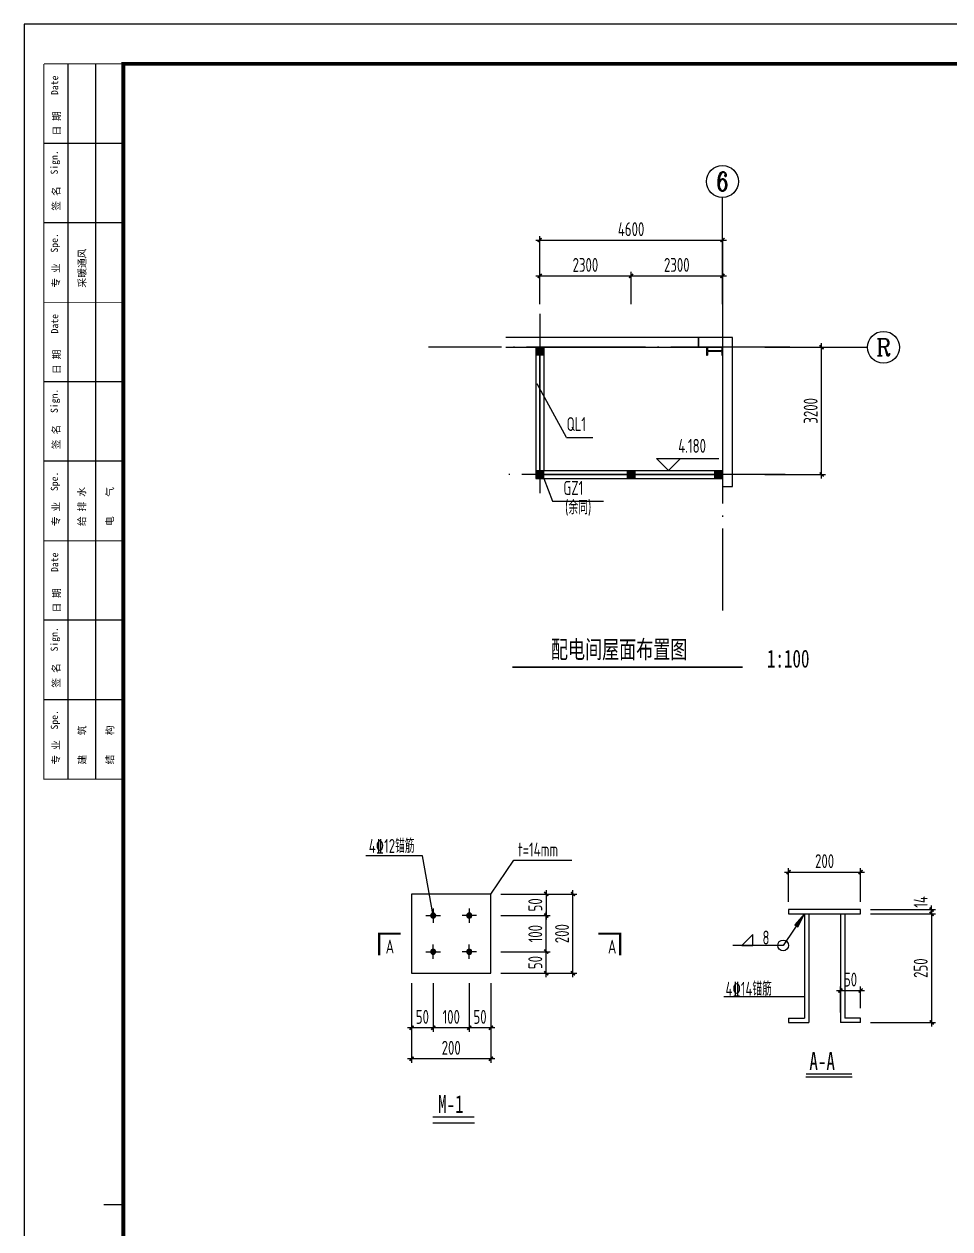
# Model space of a CAD drawing. Extents: x 899043 to 2598688, y -137197 to 211789.
# Drawn here: x 2198961 to 2222266, y 99224 to 129535 of the extents above; entities that cross this region are included whole.
import ezdxf
from ezdxf.enums import TextEntityAlignment as Align

# ---------------------------------------------------------------- set-up
doc = ezdxf.new("R2010")
doc.units = 0
doc.header["$LTSCALE"] = 1500
doc.header["$MEASUREMENT"] = 0
doc.linetypes.add('CENTER', pattern=[2, 1.25, -0.25, 0.25, -0.25])
doc.linetypes.add('DOTE', pattern=[2.42, 2, -0.2, 0.02, -0.2])
for name, color, linetype in [('00-tk', 151, 'Continuous'), ('1', 2, 'Continuous'), ('AXIS', 3, 'Continuous'), ('AXIS_TEXT', 7, 'Continuous'), ('COLUMN', 2, 'Continuous'), ('DIM', 3, 'Continuous'), ('TECU', 1, 'Continuous'), ('TEXT', 7, 'Continuous'), ('THIN', 7, 'Continuous'), ('WALL', 7, 'Continuous'), ('WELD_TEXT', 7, 'Continuous'), ('WINDOW', 4, 'Continuous'), ('XIXIAN', 7, 'Continuous'), ('图名下划线', 7, 'Continuous')]:
    doc.layers.add(name, color=color, linetype=linetype)
doc.layers.add('COLU_HATCH', color=251, linetype='Continuous', lineweight=0)
doc.layers.add('螺栓孔标注', color=9, linetype='Continuous', lineweight=18)
doc.styles.add('_TCH_AXIS', font='COMPLEX', dxfattribs={"bigfont": 'GBCBIG'})
doc.styles.add('COMPLEX', font='COMPLEX')
doc.styles.add('DS6HT', font='simhei.ttf', dxfattribs={"width": 0.8})
doc.styles.add('TSSD_Dimension', font='Tssdeng.shx', dxfattribs={"width": 0.7, "bigfont": 'hztxt.shx'})
doc.styles.add('YG图名', font='simhei.ttf', dxfattribs={"width": 0.7, "height": 600})
doc.dimstyles.new('TSSD_100_100', dxfattribs={"dimtxt": 350, "dimasz": 100, "dimexe": 100, "dimexo": 250, "dimgap": 100, "dimtad": 1, "dimdec": 0, "dimzin": 0, "dimdsep": 46, "dimtxsty": 'TSSD_Dimension', "dimblk": 'ARCHTICK', "dimblk1": 'ARCHTICK', "dimblk2": 'ARCHTICK', "dimcen": 0, "dimdle": 100, "dimclrt": 7, "dimadec": 0, "dimazin": 0, "dimtfac": 1, "dimtdec": 0, "dimtix": 1, "dimtmove": 2, "dimatfit": 3, "dimfxl": 0, "dimtolj": 1, "dimtzin": 0, "dimarcsym": 0})

# ---------------------------------------------------------------- blocks, each defined once
blk = doc.blocks.new('_ArchTick')
at = {"color": 0, "linetype": 'ByBlock', "const_width": 0.4}
blk.add_lwpolyline([(-0.5, -0.5), (0.5, 0.5)], dxfattribs=at)
blk = doc.blocks.new('*D486')
at = {"layer": 'Defpoints', "color": 0}
for p in [(2210166, 105654, 0), (2210711, 105654, 0), (2210166, 104283)]:
    blk.add_point(p, dxfattribs=at)
at = {"layer": 'DIM', "color": 0, "lineweight": -2}
for p, q in [((2210166, 105404), (2210166, 104183)), ((2210711, 105404), (2210711, 104183)), ((2210811, 104283), (2210066, 104283))]:
    blk.add_line(p, q, dxfattribs=at)
at = {"layer": 'DIM', "color": 0, "lineweight": -2, "xscale": 100, "yscale": 100, "zscale": 100, "rotation": 180}
blk.add_blockref('_ArchTick', (2210166, 104283), dxfattribs=at)
at = {"layer": 'DIM', "color": 0, "lineweight": -2, "xscale": 100, "yscale": 100, "zscale": 100}
blk.add_blockref('_ArchTick', (2210711, 104283), dxfattribs=at)
at = {"layer": 'DIM', "color": 7, "insert": (2210438, 104558), "char_height": 350, "attachment_point": 5, "style": 'TSSD_Dimension'}
blk.add_mtext('\\A1;50', dxfattribs=at)
blk = doc.blocks.new('*D487')
at = {"layer": 'Defpoints', "color": 0}
for p in [(2208715, 105654, 0), (2210711, 105654, 0), (2208715, 103505)]:
    blk.add_point(p, dxfattribs=at)
at = {"layer": 'DIM', "color": 0, "lineweight": -2}
for p, q in [((2208715, 105404), (2208715, 103405)), ((2210711, 105404), (2210711, 103405)), ((2210811, 103505), (2208615, 103505))]:
    blk.add_line(p, q, dxfattribs=at)
at = {"layer": 'DIM', "color": 0, "lineweight": -2, "xscale": 100, "yscale": 100, "zscale": 100, "rotation": 180}
blk.add_blockref('_ArchTick', (2208715, 103505), dxfattribs=at)
at = {"layer": 'DIM', "color": 0, "lineweight": -2, "xscale": 100, "yscale": 100, "zscale": 100}
blk.add_blockref('_ArchTick', (2210711, 103505), dxfattribs=at)
at = {"layer": 'DIM', "color": 7, "insert": (2209713, 103780), "char_height": 350, "attachment_point": 5, "style": 'TSSD_Dimension'}
blk.add_mtext('\\A1;200', dxfattribs=at)
blk = doc.blocks.new('*D488')
at = {"layer": 'Defpoints', "color": 0}
for p in [(2208715, 105654, 0), (2209260, 105654, 0), (2208715, 104283)]:
    blk.add_point(p, dxfattribs=at)
at = {"layer": 'DIM', "color": 0, "lineweight": -2}
for p, q in [((2208715, 105404), (2208715, 104183)), ((2209260, 105404), (2209260, 104183)), ((2209360, 104283), (2208615, 104283))]:
    blk.add_line(p, q, dxfattribs=at)
at = {"layer": 'DIM', "color": 0, "lineweight": -2, "xscale": 100, "yscale": 100, "zscale": 100, "rotation": 180}
blk.add_blockref('_ArchTick', (2208715, 104283), dxfattribs=at)
at = {"layer": 'DIM', "color": 0, "lineweight": -2, "xscale": 100, "yscale": 100, "zscale": 100}
blk.add_blockref('_ArchTick', (2209260, 104283), dxfattribs=at)
at = {"layer": 'DIM', "color": 7, "insert": (2208987, 104558), "char_height": 350, "attachment_point": 5, "style": 'TSSD_Dimension'}
blk.add_mtext('\\A1;50', dxfattribs=at)
blk = doc.blocks.new('*D489')
at = {"layer": 'Defpoints', "color": 0}
for p in [(2209260, 105654, 0), (2210166, 105654, 0), (2209260, 104283)]:
    blk.add_point(p, dxfattribs=at)
at = {"layer": 'DIM', "color": 0, "lineweight": -2}
for p, q in [((2209260, 105404), (2209260, 104183)), ((2210166, 105404), (2210166, 104183)), ((2210266, 104283), (2209160, 104283))]:
    blk.add_line(p, q, dxfattribs=at)
at = {"layer": 'DIM', "color": 0, "lineweight": -2, "xscale": 100, "yscale": 100, "zscale": 100, "rotation": 180}
blk.add_blockref('_ArchTick', (2209260, 104283), dxfattribs=at)
at = {"layer": 'DIM', "color": 0, "lineweight": -2, "xscale": 100, "yscale": 100, "zscale": 100}
blk.add_blockref('_ArchTick', (2210166, 104283), dxfattribs=at)
at = {"layer": 'DIM', "color": 7, "insert": (2209713, 104558), "char_height": 350, "attachment_point": 5, "style": 'TSSD_Dimension'}
blk.add_mtext('\\A1;100', dxfattribs=at)
blk = doc.blocks.new('*D490')
at = {"layer": 'Defpoints', "color": 0}
for p in [(2210711, 107649, 0), (2210711, 107105, 0), (2212105, 107105)]:
    blk.add_point(p, dxfattribs=at)
at = {"layer": 'DIM', "color": 0, "lineweight": -2}
for p, q in [((2210961, 107649), (2212205, 107649)), ((2212105, 107749), (2212105, 107005)), ((2210961, 107105), (2212205, 107105))]:
    blk.add_line(p, q, dxfattribs=at)
at = {"layer": 'DIM', "color": 0, "lineweight": -2, "xscale": 100, "yscale": 100, "zscale": 100}
for p, rotation in [((2212105, 107649), 90), ((2212105, 107105), 270)]:
    blk.add_blockref('_ArchTick', p, dxfattribs=dict(at, rotation=rotation))
at = {"layer": 'DIM', "color": 7, "insert": (2211830, 107377), "char_height": 350, "attachment_point": 5, "rotation": 90, "style": 'TSSD_Dimension'}
blk.add_mtext('\\A1;50', dxfattribs=at)
blk = doc.blocks.new('*D491')
at = {"layer": 'Defpoints', "color": 0}
for p in [(2210711, 107105, 0), (2212105, 107105), (2210711, 106198, 0)]:
    blk.add_point(p, dxfattribs=at)
at = {"layer": 'DIM', "color": 0, "lineweight": -2}
for p, q in [((2210961, 107105), (2212205, 107105)), ((2212105, 106098), (2212105, 107205)), ((2210961, 106198), (2212205, 106198))]:
    blk.add_line(p, q, dxfattribs=at)
at = {"layer": 'DIM', "color": 0, "lineweight": -2, "xscale": 100, "yscale": 100, "zscale": 100}
for p, rotation in [((2212105, 107105), 90), ((2212105, 106198), 270)]:
    blk.add_blockref('_ArchTick', p, dxfattribs=dict(at, rotation=rotation))
at = {"layer": 'DIM', "color": 7, "insert": (2211830, 106652), "char_height": 350, "attachment_point": 5, "rotation": 90, "style": 'TSSD_Dimension'}
blk.add_mtext('\\A1;100', dxfattribs=at)
blk = doc.blocks.new('*D492')
at = {"layer": 'Defpoints', "color": 0}
for p in [(2210711, 106198, 0), (2212105, 106198), (2210711, 105654, 0)]:
    blk.add_point(p, dxfattribs=at)
at = {"layer": 'DIM', "color": 0, "lineweight": -2}
for p, q in [((2210961, 106198), (2212205, 106198)), ((2212105, 105554), (2212105, 106298)), ((2210961, 105654), (2212205, 105654))]:
    blk.add_line(p, q, dxfattribs=at)
at = {"layer": 'DIM', "color": 0, "lineweight": -2, "xscale": 100, "yscale": 100, "zscale": 100}
for p, rotation in [((2212105, 106198), 90), ((2212105, 105654), 270)]:
    blk.add_blockref('_ArchTick', p, dxfattribs=dict(at, rotation=rotation))
at = {"layer": 'DIM', "color": 7, "insert": (2211830, 105926), "char_height": 350, "attachment_point": 5, "rotation": 90, "style": 'TSSD_Dimension'}
blk.add_mtext('\\A1;50', dxfattribs=at)
blk = doc.blocks.new('*D493')
at = {"layer": 'Defpoints', "color": 0}
for p in [(2210711, 107649, 0), (2212778, 107649), (2210711, 105654, 0)]:
    blk.add_point(p, dxfattribs=at)
at = {"layer": 'DIM', "color": 0, "lineweight": -2}
for p, q in [((2210961, 107649), (2212878, 107649)), ((2212778, 105554), (2212778, 107749)), ((2210961, 105654), (2212878, 105654))]:
    blk.add_line(p, q, dxfattribs=at)
at = {"layer": 'DIM', "color": 0, "lineweight": -2, "xscale": 100, "yscale": 100, "zscale": 100}
for p, rotation in [((2212778, 107649), 90), ((2212778, 105654), 270)]:
    blk.add_blockref('_ArchTick', p, dxfattribs=dict(at, rotation=rotation))
at = {"layer": 'DIM', "color": 7, "insert": (2212503, 106652), "char_height": 350, "attachment_point": 5, "rotation": 90, "style": 'TSSD_Dimension'}
blk.add_mtext('\\A1;200', dxfattribs=at)
blk = doc.blocks.new('*D494')
at = {"layer": 'Defpoints', "color": 0}
for p in [(2220019, 108201), (2218205, 107203, 0), (2220019, 107203, 0)]:
    blk.add_point(p, dxfattribs=at)
at = {"layer": 'DIM', "color": 0, "lineweight": -2}
for p, q in [((2218205, 107453), (2218205, 108301)), ((2220019, 107453), (2220019, 108301)), ((2218105, 108201), (2220119, 108201))]:
    blk.add_line(p, q, dxfattribs=at)
at = {"layer": 'DIM', "color": 0, "lineweight": -2, "xscale": 100, "yscale": 100, "zscale": 100, "rotation": 180}
blk.add_blockref('_ArchTick', (2218205, 108201), dxfattribs=at)
at = {"layer": 'DIM', "color": 0, "lineweight": -2, "xscale": 100, "yscale": 100, "zscale": 100}
blk.add_blockref('_ArchTick', (2220019, 108201), dxfattribs=at)
at = {"layer": 'DIM', "color": 7, "insert": (2219112, 108476), "char_height": 350, "attachment_point": 5, "style": 'TSSD_Dimension'}
blk.add_mtext('\\A1;200', dxfattribs=at)
blk = doc.blocks.new('*D495')
at = {"layer": 'Defpoints', "color": 0}
for p in [(2220019, 107149), (2220019, 104419), (2221806, 104419)]:
    blk.add_point(p, dxfattribs=at)
at = {"layer": 'DIM', "color": 0, "lineweight": -2}
for p, q in [((2220269, 107149), (2221906, 107149)), ((2221806, 107249), (2221806, 104319)), ((2220269, 104419), (2221906, 104419))]:
    blk.add_line(p, q, dxfattribs=at)
at = {"layer": 'DIM', "color": 0, "lineweight": -2, "xscale": 100, "yscale": 100, "zscale": 100}
for p, rotation in [((2221806, 107149), 90), ((2221806, 104419), 270)]:
    blk.add_blockref('_ArchTick', p, dxfattribs=dict(at, rotation=rotation))
at = {"layer": 'DIM', "color": 7, "insert": (2221531, 105784), "char_height": 350, "attachment_point": 5, "rotation": 90, "style": 'TSSD_Dimension'}
blk.add_mtext('\\A1;250', dxfattribs=at)
blk = doc.blocks.new('*D496')
at = {"layer": 'Defpoints', "color": 0}
for p in [(2220019, 107258), (2220019, 107149), (2221806, 107258)]:
    blk.add_point(p, dxfattribs=at)
at = {"layer": 'DIM', "color": 0, "lineweight": -2}
for p, q in [((2221806, 107258), (2221806, 107358)), ((2220269, 107258), (2221906, 107258)), ((2220269, 107149), (2221906, 107149)), ((2221806, 107149), (2221806, 107258)), ((2221806, 107149), (2221806, 107049))]:
    blk.add_line(p, q, dxfattribs=at)
at = {"layer": 'DIM', "color": 0, "lineweight": -2, "xscale": 100, "yscale": 100, "zscale": 100}
for p, rotation in [((2221806, 107258), 270), ((2221806, 107149), 90)]:
    blk.add_blockref('_ArchTick', p, dxfattribs=dict(at, rotation=rotation))
at = {"layer": 'DIM', "color": 7, "insert": (2221531, 107450), "char_height": 350, "attachment_point": 5, "rotation": 90, "style": 'TSSD_Dimension'}
blk.add_mtext('\\A1;14', dxfattribs=at)
blk = doc.blocks.new('*D497')
at = {"layer": 'Defpoints', "color": 0}
for p in [(2220019, 105222), (2219511, 104419, 0), (2220019, 104528, 0)]:
    blk.add_point(p, dxfattribs=at)
at = {"layer": 'DIM', "color": 0, "lineweight": -2}
for p, q in [((2219411, 105222), (2220119, 105222)), ((2219511, 104669), (2219511, 105322)), ((2220019, 104778), (2220019, 105322))]:
    blk.add_line(p, q, dxfattribs=at)
at = {"layer": 'DIM', "color": 0, "lineweight": -2, "xscale": 100, "yscale": 100, "zscale": 100, "rotation": 180}
blk.add_blockref('_ArchTick', (2219511, 105222), dxfattribs=at)
at = {"layer": 'DIM', "color": 0, "lineweight": -2, "xscale": 100, "yscale": 100, "zscale": 100}
blk.add_blockref('_ArchTick', (2220019, 105222), dxfattribs=at)
at = {"layer": 'DIM', "color": 7, "insert": (2219765, 105497), "char_height": 350, "attachment_point": 5, "style": 'TSSD_Dimension'}
blk.add_mtext('\\A1;50', dxfattribs=at)
blk = doc.blocks.new('FDSRWEFDSDSFDSFDDD')
at = {"layer": 'COLUMN'}
for p, q in [((-380, 0), (-400, 0)), ((0, 0), (-20, 0)), ((-400, -200), (-380, -200)), ((-380, -75), (-365, -90)), ((-380, -125), (-365, -110)), ((-20, -75), (-35, -90)), ((-20, -125), (-35, -110)), ((-20, -200), (0, -200))]:
    blk.add_line(p, q, dxfattribs=at)
for points in [[(-400, 0), (-400, -200)], [(-380, 0), (-380, -75)], [(-20, 0), (-20, -75)], [(0, 0), (0, -200)], [(-380, -125), (-380, -200)], [(-35, -90), (-365, -90)], [(-35, -110), (-365, -110)], [(-20, -125), (-20, -200)]]:
    blk.add_lwpolyline(points, dxfattribs=at)
blk = doc.blocks.new('*D504')
at = {"layer": 'Defpoints', "color": 0}
for p in [(2216541, 124102), (2211941, 122242), (2216541, 122242)]:
    blk.add_point(p, dxfattribs=at)
at = {"layer": 'DIM', "color": 0, "lineweight": -2}
for p, q in [((2211841, 124102), (2216641, 124102)), ((2211941, 122492), (2211941, 124202)), ((2216541, 122492), (2216541, 124202))]:
    blk.add_line(p, q, dxfattribs=at)
at = {"layer": 'DIM', "color": 0, "lineweight": -2, "xscale": 100, "yscale": 100, "zscale": 100, "rotation": 180}
blk.add_blockref('_ArchTick', (2211941, 124102), dxfattribs=at)
at = {"layer": 'DIM', "color": 0, "lineweight": -2, "xscale": 100, "yscale": 100, "zscale": 100}
blk.add_blockref('_ArchTick', (2216541, 124102), dxfattribs=at)
at = {"layer": 'DIM', "color": 7, "insert": (2214241, 124377), "char_height": 350, "attachment_point": 5, "style": 'TSSD_Dimension'}
blk.add_mtext('\\A1;4600', dxfattribs=at)
blk = doc.blocks.new('_AXISO')
blk.add_circle((0, 0), 0.5)
at = {"layer": 'AXIS_TEXT', "style": 'COMPLEX', "width": 1.041667}
blk.add_attdef('A', text='', height=0.56, dxfattribs=at).set_placement((-0.25, -0.28), (0.25, -0.28), align=Align.FIT)
blk = doc.blocks.new('*D505')
at = {"layer": 'Defpoints', "color": 0}
for p in [(2217356, 121405), (2219036, 121405), (2217356, 118205)]:
    blk.add_point(p, dxfattribs=at)
at = {"layer": 'DIM', "color": 0, "lineweight": -2}
for p, q in [((2217606, 121405), (2219136, 121405)), ((2219036, 118105), (2219036, 121505)), ((2217606, 118205), (2219136, 118205))]:
    blk.add_line(p, q, dxfattribs=at)
at = {"layer": 'DIM', "color": 0, "lineweight": -2, "xscale": 100, "yscale": 100, "zscale": 100}
for p, rotation in [((2219036, 121405), 90), ((2219036, 118205), 270)]:
    blk.add_blockref('_ArchTick', p, dxfattribs=dict(at, rotation=rotation))
at = {"layer": 'DIM', "color": 7, "insert": (2218761, 119805), "char_height": 350, "attachment_point": 5, "rotation": 90, "style": 'TSSD_Dimension'}
blk.add_mtext('\\A1;3200', dxfattribs=at)
blk = doc.blocks.new('*D522')
at = {"layer": 'Defpoints', "color": 0}
for p in [(2214241, 123202), (2211941, 122242), (2214241, 122242)]:
    blk.add_point(p, dxfattribs=at)
at = {"layer": 'DIM', "color": 0, "lineweight": -2}
for p, q in [((2211841, 123202), (2214341, 123202)), ((2211941, 122492), (2211941, 123302)), ((2214241, 122492), (2214241, 123302))]:
    blk.add_line(p, q, dxfattribs=at)
at = {"layer": 'DIM', "color": 0, "lineweight": -2, "xscale": 100, "yscale": 100, "zscale": 100, "rotation": 180}
blk.add_blockref('_ArchTick', (2211941, 123202), dxfattribs=at)
at = {"layer": 'DIM', "color": 0, "lineweight": -2, "xscale": 100, "yscale": 100, "zscale": 100}
blk.add_blockref('_ArchTick', (2214241, 123202), dxfattribs=at)
at = {"layer": 'DIM', "color": 7, "insert": (2213091, 123477), "char_height": 350, "attachment_point": 5, "style": 'TSSD_Dimension'}
blk.add_mtext('\\A1;2300', dxfattribs=at)
blk = doc.blocks.new('*D523')
at = {"layer": 'Defpoints', "color": 0}
for p in [(2216541, 123202), (2214241, 122242), (2216541, 122242)]:
    blk.add_point(p, dxfattribs=at)
at = {"layer": 'DIM', "color": 0, "lineweight": -2}
for p, q in [((2214141, 123202), (2216641, 123202)), ((2214241, 122492), (2214241, 123302)), ((2216541, 122492), (2216541, 123302))]:
    blk.add_line(p, q, dxfattribs=at)
at = {"layer": 'DIM', "color": 0, "lineweight": -2, "xscale": 100, "yscale": 100, "zscale": 100, "rotation": 180}
blk.add_blockref('_ArchTick', (2214241, 123202), dxfattribs=at)
at = {"layer": 'DIM', "color": 0, "lineweight": -2, "xscale": 100, "yscale": 100, "zscale": 100}
blk.add_blockref('_ArchTick', (2216541, 123202), dxfattribs=at)
at = {"layer": 'DIM', "color": 7, "insert": (2215391, 123477), "char_height": 350, "attachment_point": 5, "style": 'TSSD_Dimension'}
blk.add_mtext('\\A1;2300', dxfattribs=at)
blk = doc.blocks.new('会签')
at = {"layer": '00-tk'}
for p, q in [((-1400, 24000), (-1400, 6000)), ((-700, 24000), (-700, 6000)), ((0, 22000), (-2000, 22000)), ((0, 20000), (-2000, 20000)), ((0, 16000), (-2000, 16000)), ((0, 14000), (-2000, 14000)), ((0, 10000), (-2000, 10000)), ((0, 8000), (-2000, 8000))]:
    blk.add_line(p, q, dxfattribs=at)
at = {"layer": '00-tk', "const_width": 24.7}
for points in [[(0, 6000), (-2000, 6000), (-2000, 24000)], [(0, 24000), (-2000, 24000)], [(0, 18000), (-2000, 18000)], [(0, 12000), (-2000, 12000)]]:
    blk.add_lwpolyline(points, dxfattribs=at)
at = {"layer": '00-tk', "style": 'DS6HT'}
for s, p in [('Date', (-1642, 23216)), ('日 期', (-1589, 22196)), ('Sign.', (-1651, 21215)), ('签 名', (-1603, 20306)), ('Spe.', (-1648, 19251)), ('采暖通风', (-948, 18370)), ('专 业', (-1608, 18369)), ('Date', (-1642, 17216)), ('日 期', (-1589, 16196)), ('Sign.', (-1651, 15215)), ('签 名', (-1603, 14306)), ('Spe.', (-1648, 13251)), ('给 排 水', (-956, 12372)), ('电    气', (-251, 12372)), ('专 业', (-1608, 12369)), ('Date', (-1642, 11216)), ('日 期', (-1589, 10196)), ('Sign.', (-1651, 9215)), ('签 名', (-1603, 8306)), ('Spe.', (-1648, 7251)), ('建    筑', (-948, 6372)), ('结    构', (-248, 6374)), ('专 业', (-1608, 6369))]:
    blk.add_text(s, height=180, rotation=90, dxfattribs=at).set_placement(p)
blk = doc.blocks.new('A$C67844AE1')
at = {"layer": '00-tk'}
for p, q in [((126150, 89100), (0, 89100)), ((0, 89100), (0, 0)), ((124650, 87600), (3750, 87600)), ((3750, 87600), (3750, 1500))]:
    blk.add_line(p, q, dxfattribs=at)
at = {"layer": '00-tk', "const_width": 150}
blk.add_lwpolyline([(3750, 87600), (124650, 87600), (124650, 1500), (3750, 1500)], close=True, dxfattribs=at)
at = {"layer": '00-tk', "const_width": 52.5}
blk.add_lwpolyline([(3750, 44550), (3000, 44550)], dxfattribs=at)
at = {"layer": '00-tk', "xscale": 1.5, "yscale": 1.5, "zscale": 1.5}
blk.add_blockref('会签', (3750, 51600), dxfattribs=at)

msp = doc.modelspace()

# ---------------------------------------------------------------- hatches: boundary and pattern name
at = {"layer": 'COLU_HATCH'}
h = msp.add_hatch(color=256, dxfattribs=at)
h.dxf.hatch_style = 1
h.paths.add_polyline_path([(2212041, 121404.6), (2211841, 121404.6), (2211841, 121204.6), (2212041, 121204.6)])
h = msp.add_hatch(color=256, dxfattribs=at)
h.dxf.hatch_style = 1
h.paths.add_polyline_path([(2212041, 118304.6), (2211841, 118304.6), (2211841, 118104.6), (2212041, 118104.6)])
h = msp.add_hatch(color=256, dxfattribs=at)
h.dxf.hatch_style = 1
h.paths.add_polyline_path([(2214341, 118304.6), (2214141, 118304.6), (2214141, 118104.6), (2214341, 118104.6)])
h = msp.add_hatch(color=256, dxfattribs=at)
h.dxf.hatch_style = 1
h.paths.add_polyline_path([(2216541, 118304.6), (2216341, 118304.6), (2216341, 118104.6), (2216541, 118104.6)])
at = {"layer": 'XIXIAN', "linetype": 'ByBlock'}
h = msp.add_hatch(color=256, dxfattribs=at)
h.paths.add_polyline_path([(2209322.8, 107105.3, 0.4131785), (2209259.5, 107168.8), (2209259.5, 107105.3)])
h.paths.add_polyline_path([(2209322.8, 107105.3), (2209259.5, 107105.3), (2209259.5, 107041.9, 0.4131785)])
h.paths.add_polyline_path([(2209259.5, 107041.9), (2209259.5, 107105.3), (2209195.8, 107105.3, 0.4152494)])
h.paths.add_polyline_path([(2209259.5, 107105.3), (2209259.5, 107168.8, 0.4152494), (2209195.8, 107105.3)])
h = msp.add_hatch(color=256, dxfattribs=at)
h.paths.add_polyline_path([(2210103.2, 107105.3, -0.4131785), (2210166.4, 107168.8), (2210166.4, 107105.3)])
h.paths.add_polyline_path([(2210103.2, 107105.3), (2210166.4, 107105.3), (2210166.4, 107041.9, -0.4131785)])
h.paths.add_polyline_path([(2210166.4, 107041.9), (2210166.4, 107105.3), (2210230.1, 107105.3, -0.4152494)])
h.paths.add_polyline_path([(2210166.4, 107105.3), (2210166.4, 107168.8, -0.4152494), (2210230.1, 107105.3)])
msp.add_hatch(color=256, dxfattribs=at).paths.add_polyline_path([(2218603.9, 107148.8), (2218363.2, 106873.6), (2218438.4, 106822.8)])
h = msp.add_hatch(color=256, dxfattribs=at)
h.paths.add_polyline_path([(2209322.8, 106198.5, -0.4131785), (2209259.5, 106135), (2209259.5, 106198.5)])
h.paths.add_polyline_path([(2209322.8, 106198.5), (2209259.5, 106198.5), (2209259.5, 106261.9, -0.4131785)])
h.paths.add_polyline_path([(2209259.5, 106261.9), (2209259.5, 106198.5), (2209195.8, 106198.5, -0.4152494)])
h.paths.add_polyline_path([(2209259.5, 106198.5), (2209259.5, 106135, -0.4152494), (2209195.8, 106198.5)])
h = msp.add_hatch(color=256, dxfattribs=at)
h.paths.add_polyline_path([(2210103.2, 106198.5, 0.4131785), (2210166.4, 106135), (2210166.4, 106198.5)])
h.paths.add_polyline_path([(2210103.2, 106198.5), (2210166.4, 106198.5), (2210166.4, 106261.9, 0.4131785)])
h.paths.add_polyline_path([(2210166.4, 106261.9), (2210166.4, 106198.5), (2210230.1, 106198.5, 0.4152494)])
h.paths.add_polyline_path([(2210166.4, 106198.5), (2210166.4, 106135, 0.4152494), (2210230.1, 106198.5)])

# ---------------------------------------------------------------- linework, layer by layer
for p, q in [((2212611.3, 119132.5), (2213274.3, 119132.5)), ((2212041, 118104.6), (2212258.9, 117532)), ((2212258.9, 117532), (2213548.7, 117532))]:
    msp.add_line(p, q)
at = {"linetype": 'CENTER', "ltscale": 0.4, "const_width": 40}
msp.add_lwpolyline([(2216541, 118204.6), (2211941, 118204.6), (2211941, 121404.6)], dxfattribs=at)
at = {"layer": '1', "linetype": 'ByBlock'}
for p, q in [((2220018.6, 107257.6, 0), (2218204.8, 107257.6, 0)), ((2218204.8, 107148.8, 0), (2220018.6, 107148.8, 0)), ((2218603.9, 107148.8, 0), (2218603.9, 104527.7, 0)), ((2218712.7, 107148.8, 0), (2218712.7, 104418.9, 0)), ((2219510.7, 107148.8, 0), (2219510.7, 104418.9, 0)), ((2219619.6, 107148.8, 0), (2219619.6, 104527.7, 0)), ((2220018.6, 107148.8, 0), (2220018.6, 107257.6, 0)), ((2208715.4, 106878.6), (2208715.4, 105654.3)), ((2208715.4, 105654.3), (2210710.5, 105654.3)), ((2218204.8, 104527.7, 0), (2218603.9, 104527.7, 0)), ((2218204.8, 104527.7, 0), (2218204.8, 104418.9, 0)), ((2218204.8, 104418.9, 0), (2218712.7, 104418.9, 0)), ((2220018.6, 104418.9, 0), (2219510.7, 104418.9, 0)), ((2220018.6, 104527.7, 0), (2219619.6, 104527.7, 0)), ((2220018.6, 104418.9, 0), (2220018.6, 104527.7, 0))]:
    msp.add_line(p, q, dxfattribs=at)
msp.add_lwpolyline([(2208715.4, 105654.3), (2210710.5, 105654.3), (2210710.5, 107649.5), (2208715.4, 107649.5)], close=True, dxfattribs=at)
at = {"layer": '1', "linetype": 'ByBlock', "elevation": 0}
for points in [[(2218204.8, 107257.6), (2218204.8, 107148.8), (2220018.6, 107148.8), (2220018.6, 107257.6)], [(2217301.3, 106626.9), (2217029.2, 106354.8), (2217301.3, 106354.8)]]:
    msp.add_lwpolyline(points, close=True, dxfattribs=at)
at = {"layer": 'AXIS'}
for p, q in [((2216541, 123399.8), (2216541, 125175.6)), ((2218278.5, 121404.6), (2220194.6, 121404.6))]:
    msp.add_line(p, q, dxfattribs=at)
at = {"layer": 'AXIS', "color": 253, "linetype": 'DOTE'}
for p, q in [((2216541, 124102.2), (2216541, 114781)), ((2211941, 122242.4), (2211941, 117731.5)), ((2218237.4, 121404.6), (2209144.8, 121404.6)), ((2218119.3, 118204.6), (2211037.8, 118204.6))]:
    msp.add_line(p, q, dxfattribs=at)
at = {"layer": 'DIM', "linetype": 'ByBlock'}
for p, q in [((2218642.6, 103046.1, 0), (2219801.6, 103046.1, 0)), ((2209248.8, 101889.8, 0), (2210297.7, 101889.8, 0))]:
    msp.add_line(p, q, dxfattribs=at)
at = {"layer": 'DIM', "linetype": 'ByBlock', "const_width": 36, "elevation": 0}
for points in [[(2218642.6, 103121.7), (2219801.6, 103121.7)], [(2209248.8, 102041.4), (2210297.7, 102041.4)]]:
    msp.add_lwpolyline(points, dxfattribs=at)
at = {"layer": 'TECU', "linetype": 'ByBlock', "const_width": 54.4}
msp.add_lwpolyline([(2208443.3, 106651.9), (2207899.2, 106651.9), (2207899.2, 106107.8)], dxfattribs=at)
at = {"layer": 'TECU', "linetype": 'ByBlock', "const_width": 54.4, "elevation": 0}
msp.add_lwpolyline([(2213419.9, 106651.9), (2213964, 106651.9), (2213964, 106107.8)], dxfattribs=at)
at = {"layer": 'THIN'}
for p, q in [((2215184.3, 118304.6), (2214884.3, 118604.6)), ((2214884.3, 118604.6), (2215484.3, 118604.6)), ((2215184.3, 118304.6), (2215484.3, 118604.6)), ((2215484.3, 118604.6), (2216449.3, 118604.6))]:
    msp.add_line(p, q, dxfattribs=at)
at = {"layer": 'WALL'}
for p, q in [((2215941, 121654.6), (2211085.6, 121654.6)), ((2216791, 121654.6), (2215941, 121654.6)), ((2215941, 121654.6), (2215941, 121404.6)), ((2215941, 121404.6), (2215941, 121654.6)), ((2216791, 120204.6), (2216791, 121654.6)), ((2211085.6, 121404.6), (2215941, 121404.6)), ((2211841, 121404.6), (2211841, 118104.6)), ((2212041, 121404.6), (2212041, 118304.6)), ((2215941, 121404.6), (2216541, 121404.6)), ((2216541, 121404.6), (2216541, 120204.6)), ((2216541, 120204.6), (2216541, 118304.6)), ((2216791, 118204.6), (2216791, 120204.6)), ((2212041, 118304.6), (2216541, 118304.6)), ((2211841, 118104.6), (2216541, 118104.6)), ((2216541, 118104.6), (2216541, 117904.6)), ((2216791, 117904.6), (2216791, 118204.6)), ((2216541, 117904.6), (2216791, 117904.6))]:
    msp.add_line(p, q, dxfattribs=at)
at = {"layer": 'WINDOW', "linetype": 'ByBlock'}
msp.add_line((2212611.3, 119132.5), (2211878, 120481.1), dxfattribs=at)
at = {"layer": 'XIXIAN', "linetype": 'ByBlock'}
for p, q in [((2208989.7, 108609.5), (2207567.6, 108609.5)), ((2209259.3, 107105.3), (2208989.7, 108609.5)), ((2210710.5, 107649.5), (2211291.6, 108503)), ((2211291.6, 108503), (2212751.7, 108503)), ((2209078.2, 107105.3), (2209440.9, 107105.3)), ((2210347.8, 107105.3), (2209985, 107105.3)), ((2218603.9, 107148.8, 0), (2218067.5, 106354.8, 0)), ((2218438.4, 106822.8, 0), (2218363.2, 106873.6, 0)), ((2209078.2, 106198.5), (2209440.9, 106198.5)), ((2210347.8, 106198.5), (2209985, 106198.5)), ((2218067.5, 106354.8, 0), (2216805.6, 106354.8, 0)), ((2218603.9, 105061.6, 0), (2216574.8, 105061.6, 0))]:
    msp.add_line(p, q, dxfattribs=at)
at = {"layer": 'XIXIAN', "linetype": 'ByBlock', "ltscale": 200}
for p, q in [((2209259.5, 107286.7), (2209259.5, 106924)), ((2210166.4, 107286.7), (2210166.4, 106924)), ((2209259.5, 106017.1), (2209259.5, 106379.8)), ((2210166.4, 106017.1), (2210166.4, 106379.8))]:
    msp.add_line(p, q, dxfattribs=at)
at = {"layer": 'XIXIAN', "linetype": 'ByBlock', "elevation": 0}
msp.add_lwpolyline([(2218603.9, 107148.8), (2218363.2, 106873.6), (2218438.4, 106822.8)], close=True, dxfattribs=at)
at = {"layer": 'XIXIAN', "linetype": 'ByBlock'}
msp.add_circle((2218067.5, 106354.8, 0), 136, dxfattribs=at)
at = {"layer": 'XIXIAN', "linetype": 'ByBlock', "ltscale": 50}
for centre, start, end in [((2209259.3, 107105.3), 0, 180), ((2209259.3, 107105.3), 0, 180), ((2209259.3, 107105.3), 180, 0), ((2210166.6, 107105.3), 0, 180), ((2210166.6, 107105.3), 180, 0), ((2209259.3, 106198.5), 0, 180), ((2209259.3, 106198.5), 180, 0), ((2209259.3, 106198.5), 180, 0), ((2210166.6, 106198.5), 0, 180), ((2210166.6, 106198.5), 180, 0)]:
    msp.add_arc(centre, 63.5, start, end, dxfattribs=at)
at = {"layer": '图名下划线', "const_width": 46.6}
msp.add_lwpolyline([(2211252.6, 113358), (2217051.5, 113358)], dxfattribs=at)
at = {"layer": '螺栓孔标注', "linetype": 'ByBlock'}
for points in [[(2211841, 121404.6), (2212041, 121404.6), (2212041, 121204.6), (2211841, 121204.6)], [(2211841, 118304.6), (2212041, 118304.6), (2212041, 118104.6), (2211841, 118104.6)], [(2214141, 118304.6), (2214341, 118304.6), (2214341, 118104.6), (2214141, 118104.6)], [(2216341, 118304.6), (2216541, 118304.6), (2216541, 118104.6), (2216341, 118104.6)]]:
    msp.add_lwpolyline(points, close=True, dxfattribs=at)

# ---------------------------------------------------------------- block references
msp.add_blockref('FDSRWEFDSDSFDSFDDD', (2216541, 121404.6))
at = {"layer": 'AXIS'}
ref = msp.add_blockref('_AXISO', (2216541, 125575.8), dxfattribs=dict(at, xscale=800.4000000000233, yscale=800.4000000000087, zscale=800.4000000000001))
ref.add_attrib('A', '6', dxfattribs={"layer": 'AXIS_TEXT', "height": 466.2, "style": '_TCH_AXIS'}).set_placement((2216385.6, 125342.7), (2216696.4, 125342.7), align=Align.FIT)
ref = msp.add_blockref('_AXISO', (2220594.8, 121404.6), dxfattribs=dict(at, xscale=800.4000000000233, yscale=800.4000000000087, zscale=800.4000000000001))
ref.add_attrib('A', 'R', dxfattribs={"layer": 'AXIS_TEXT', "height": 425.4, "style": '_TCH_AXIS'}).set_placement((2220412.4, 121191.9), (2220777.1, 121191.9), align=Align.FIT)
at = {"layer": 'WELD_TEXT', "linetype": 'ByBlock', "xscale": 0.6666666666278616, "yscale": 0.6666666666715173, "zscale": 0.6666666666666666}
msp.add_blockref('A$C67844AE1', (2198961.1, 70135.3), dxfattribs=at)

# ---------------------------------------------------------------- texts
at = {"linetype": 'ByBlock', "style": 'TSSD_Dimension', "width": 0.7}
for p in [(2208064.5, 106151.7), (2213658.4, 106151.7, 0)]:
    msp.add_text('A', height=350.1, dxfattribs=at).set_placement(p)
at = {"layer": '1', "linetype": 'ByBlock', "style": 'TSSD_Dimension', "width": 0.7}
for s, height, p in [('4%%13212锚筋', 350.09, (2207638.4, 108683.2)), ('t=14mm', 350.09, (2211394.4, 108592.7)), ('8', 350.1, (2217548.1, 106377.5, 0)), ('4\x8414锚筋', 350.09, (2216617.1, 105090.2, 0))]:
    msp.add_text(s, height=height, dxfattribs=at).set_placement(p)
at = {"layer": 'TEXT', "style": 'YG图名', "width": 0.7}
msp.add_text('配电间屋面布置图', height=450, dxfattribs=at).set_placement((2213940.3, 113812.8), align=Align.MIDDLE)
for s, p in [('1:100', (2217659.7, 113346.7)), ('A-A', (2218728.9, 103221.5, 0)), ('M-1', (2209382.6, 102141.3, 0))]:
    msp.add_text(s, height=450, dxfattribs=at).set_placement(p)
at = {"layer": 'THIN', "style": 'TSSD_Dimension', "width": 0.7}
for s, p in [('QL1', (2213106.7, 119192.5)), ('4.180', (2216125.6, 118644.5)), ('GZ1', (2213037.1, 117586)), ('(余同)', (2213241.1, 117097.1))]:
    msp.add_text(s, height=349.65, dxfattribs=at).set_placement(p, align=Align.BOTTOM_RIGHT)

# ---------------------------------------------------------------- dimensions: what is measured, and where the dimension line sits
at = {"layer": 'DIM'}
dim = msp.add_aligned_dim(p1=(2211941, 122242.4), p2=(2216541, 122242.4), distance=1859.8, dimstyle='TSSD_100_100', dxfattribs=at)
dim.commit()
dim.dimension.update_dxf_attribs({"geometry": '*D504', "text_midpoint": (2214241, 124377.2)})
for base, p1, p2, picture, middle in [((2214241, 123202.1), (2211941, 122242.4), (2214241, 122242.4), '*D522', (2213091, 123477.1)), ((2216541, 123202.1), (2214241, 122242.4), (2216541, 122242.4), '*D523', (2215391, 123477.1))]:
    dim = msp.add_linear_dim(base=base, p1=p1, p2=p2, dimstyle='TSSD_100_100', dxfattribs=at)
    dim.commit()
    dim.dimension.update_dxf_attribs({"geometry": picture, "text_midpoint": middle})
dim = msp.add_linear_dim(base=(2219036.5, 121404.6), p1=(2217356.2, 118204.6), p2=(2217356.2, 121404.6), angle=90, dimstyle='TSSD_100_100', dxfattribs=at)
dim.commit()
dim.dimension.update_dxf_attribs({"geometry": '*D505', "text_midpoint": (2218761.5, 119804.6)})
for base, p1, p2, text, picture, middle in [((2220018.6, 108201.1, 0), (2218204.8, 107203.2), (2220018.6, 107203.2), '200', '*D494', (2219111.7, 108476.1, 0)), ((2220018.6, 105221.7, 0), (2219510.7, 104418.9, 0), (2220018.6, 104527.7, 0), '50', '*D497', (2219764.7, 105496.7, 0))]:
    dim = msp.add_linear_dim(base=base, p1=p1, p2=p2, text=text, dimstyle='TSSD_100_100', dxfattribs=at)
    dim.commit()
    dim.dimension.update_dxf_attribs({"geometry": picture, "text_midpoint": middle, "dimtype": 160})
for base, p1, p2, angle, text, picture, middle in [((2212105.2, 107105.3, 0), (2210710.5, 107649.5), (2210710.5, 107105.3), 270, '50', '*D490', (2211830.2, 107377.4, 0)), ((2212777.9, 107649.5, 0), (2210710.5, 105654.3), (2210710.5, 107649.5), 90, '200', '*D493', (2212502.9, 106651.9, 0)), ((2221806.2, 107257.6, 0), (2220018.6, 107148.8, 0), (2220018.6, 107257.6, 0), 90, '14', '*D496', (2221531.2, 107450.3, 0)), ((2212105.2, 107105.3, 0), (2210710.5, 106198.5), (2210710.5, 107105.3), 90, '100', '*D491', (2211830.2, 106651.9, 0)), ((2221806.2, 104418.9, 0), (2220018.6, 107148.8, 0), (2220018.6, 104418.9, 0), 90, '250', '*D495', (2221531.2, 105783.8, 0)), ((2212105.2, 106198.5, 0), (2210710.5, 105654.3), (2210710.5, 106198.5), 90, '50', '*D492', (2211830.2, 105926.4, 0)), ((2208715.4, 103504.8, 0), (2210710.5, 105654.3), (2208715.4, 105654.3), 180, '200', '*D487', (2209713, 103779.8, 0)), ((2208715.4, 104283, 0), (2209259.5, 105654.3), (2208715.4, 105654.3), 180, '50', '*D488', (2208987.5, 104558, 0)), ((2209259.5, 104283, 0), (2210166.4, 105654.3), (2209259.5, 105654.3), 180, '100', '*D489', (2209713, 104558, 0)), ((2210166.4, 104283, 0), (2210710.5, 105654.3), (2210166.4, 105654.3), 180, '50', '*D486', (2210438.5, 104558, 0))]:
    dim = msp.add_linear_dim(base=base, p1=p1, p2=p2, angle=angle, text=text, dimstyle='TSSD_100_100', dxfattribs=at)
    dim.commit()
    dim.dimension.update_dxf_attribs({"geometry": picture, "text_midpoint": middle, "dimtype": 160})

doc.saveas('drawing.dxf')
